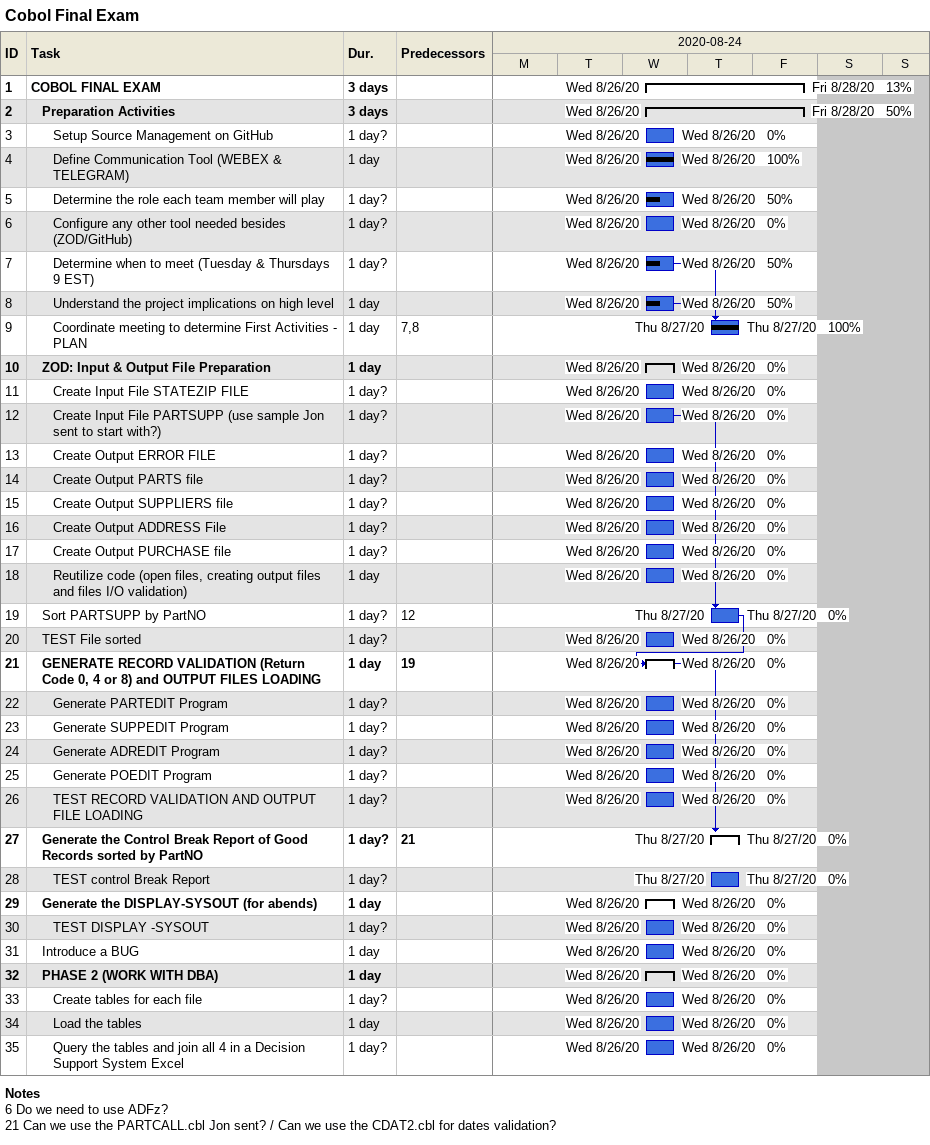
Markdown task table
Cobol Final Exam

| ID | Level | Task | Duration | Start | Finish | Predecessors | % complete |
|---|---|---|---|---|---|---|---|
| 1 | 1 | **COBOL FINAL EXAM** | 3d | 2020-08-26 | 2020-08-28 |  | 13 |
| 2 | 2 | **Preparation Activities** | 3d | 2020-08-26 | 2020-08-28 |  | 50 |
| 3 | 3 | Setup Source Management on GitHub | 1d? | 2020-08-26 | 2020-08-26 |  | 0 |
| 4 | 3 | Define Communication Tool (WEBEX & TELEGRAM) | 1d | 2020-08-26 | 2020-08-26 |  | 100 |
| 5 | 3 | Determine the role each team member will play | 1d? | 2020-08-26 | 2020-08-26 |  | 50 |
| 6 | 3 | Configure any other tool needed besides (ZOD/GitHub) | 1d? | 2020-08-26 | 2020-08-26 |  | 0 |
| 7 | 3 | Determine when to meet (Tuesday & Thursdays 9 EST) | 1d? | 2020-08-26 | 2020-08-26 |  | 50 |
| 8 | 3 | Understand the project implications on high level | 1d | 2020-08-26 | 2020-08-26 |  | 50 |
| 9 | 3 | Coordinate meeting to determine First Activities - PLAN | 1d | 2020-08-27 | 2020-08-27 | 7, 8 | 100 |
| 10 | 2 | **ZOD: Input & Output File Preparation** | 1d | 2020-08-26 | 2020-08-26 |  | 0 |
| 11 | 3 | Create Input File STATEZIP FILE | 1d? | 2020-08-26 | 2020-08-26 |  | 0 |
| 12 | 3 | Create Input File PARTSUPP (use sample Jon sent to start with?) | 1d? | 2020-08-26 | 2020-08-26 |  | 0 |
| 13 | 3 | Create Output ERROR FILE | 1d? | 2020-08-26 | 2020-08-26 |  | 0 |
| 14 | 3 | Create Output PARTS file | 1d? | 2020-08-26 | 2020-08-26 |  | 0 |
| 15 | 3 | Create Output SUPPLIERS file | 1d? | 2020-08-26 | 2020-08-26 |  | 0 |
| 16 | 3 | Create Output ADDRESS File | 1d? | 2020-08-26 | 2020-08-26 |  | 0 |
| 17 | 3 | Create Output PURCHASE file | 1d? | 2020-08-26 | 2020-08-26 |  | 0 |
| 18 | 3 | Reutilize code (open files, creating output files and files I/O validation) | 1d | 2020-08-26 | 2020-08-26 |  | 0 |
| 19 | 2 | Sort PARTSUPP by PartNO | 1d? | 2020-08-27 | 2020-08-27 | 12 | 0 |
| 20 | 2 | TEST File sorted | 1d? | 2020-08-26 | 2020-08-26 |  | 0 |
| 21 | 2 | **GENERATE RECORD VALIDATION (Return Code 0, 4 or 8) and OUTPUT FILES LOADING** | 1d | 2020-08-26 | 2020-08-26 | 19 | 0 |
| 22 | 3 | Generate PARTEDIT Program | 1d? | 2020-08-26 | 2020-08-26 |  | 0 |
| 23 | 3 | Generate SUPPEDIT Program | 1d? | 2020-08-26 | 2020-08-26 |  | 0 |
| 24 | 3 | Generate ADREDIT Program | 1d? | 2020-08-26 | 2020-08-26 |  | 0 |
| 25 | 3 | Generate POEDIT Program | 1d? | 2020-08-26 | 2020-08-26 |  | 0 |
| 26 | 3 | TEST RECORD VALIDATION AND OUTPUT FILE LOADING | 1d? | 2020-08-26 | 2020-08-26 |  | 0 |
| 27 | 2 | **Generate the Control Break Report of Good Records sorted by PartNO** | 1d? | 2020-08-27 | 2020-08-27 | 21 | 0 |
| 28 | 3 | TEST control Break Report | 1d? | 2020-08-27 | 2020-08-27 |  | 0 |
| 29 | 2 | **Generate the DISPLAY-SYSOUT (for abends)** | 1d | 2020-08-26 | 2020-08-26 |  | 0 |
| 30 | 3 | TEST DISPLAY -SYSOUT | 1d? | 2020-08-26 | 2020-08-26 |  | 0 |
| 31 | 2 | Introduce a BUG | 1d | 2020-08-26 | 2020-08-26 |  | 0 |
| 32 | 2 | **PHASE 2 (WORK WITH DBA)** | 1d | 2020-08-26 | 2020-08-26 |  | 0 |
| 33 | 3 | Create tables for each file | 1d? | 2020-08-26 | 2020-08-26 |  | 0 |
| 34 | 3 | Load the tables | 1d | 2020-08-26 | 2020-08-26 |  | 0 |
| 35 | 3 | Query the tables and join all 4 in a Decision Support System Excel | 1d? | 2020-08-26 | 2020-08-26 |  | 0 |

Notes
- 6: Do we need to use ADFz?
- 21: Can we use the PARTCALL.cbl Jon sent? / Can we use the CDAT2.cbl for dates validation?
